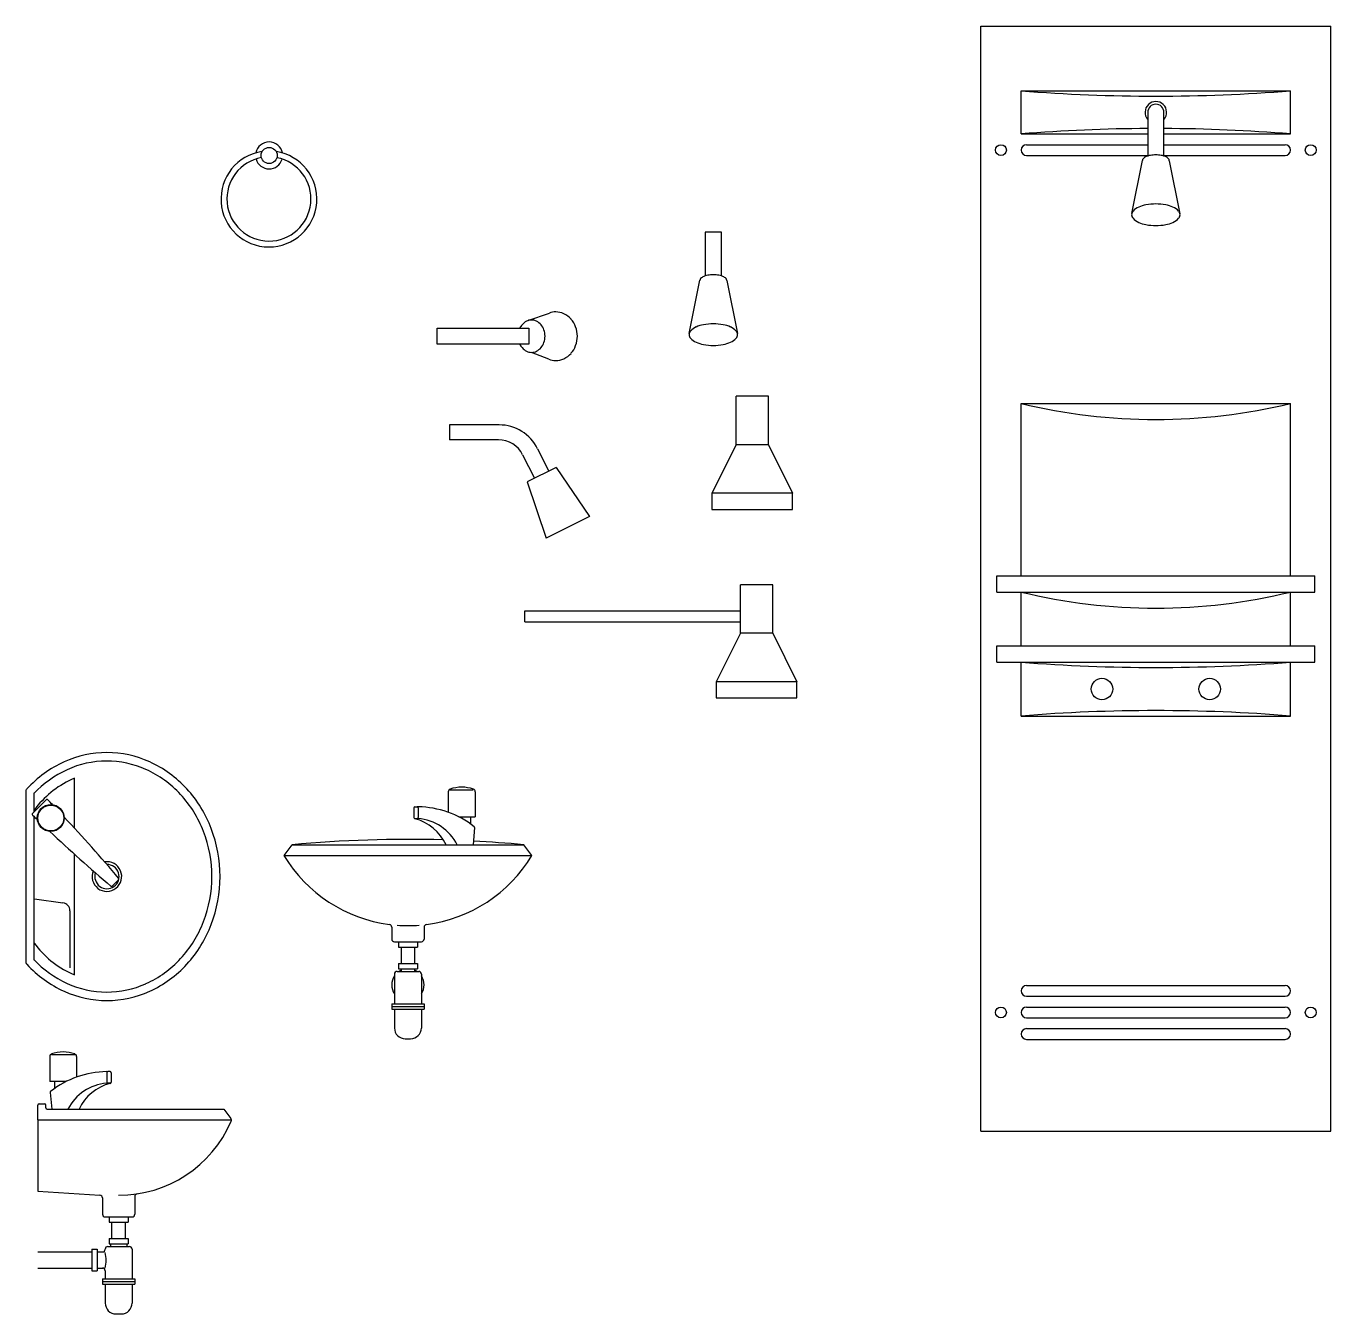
# Model space of a CAD drawing. Extents: x 48.37 to 55.99, y 194.47 to 199.7.
# Drawn here: x 53.565 to 55.987, y 195.147 to 197.537 of the extents above; entities that cross this region are included whole.
import ezdxf

# ---------------------------------------------------------------- set-up
doc = ezdxf.new("R2010")
doc.units = 0
doc.layers.get('0').update_dxf_attribs({"linetype": 'CONTINUOUS'})

msp = doc.modelspace()

# ---------------------------------------------------------------- linework, layer by layer
for p, q in [((55.3372, 195.4866), (55.3372, 197.5366)), ((55.3372, 197.5366), (55.9872, 197.5366)), ((55.9872, 195.4866), (55.9872, 197.5366)), ((55.4122, 197.4166), (55.9122, 197.4166)), ((55.4122, 197.3366), (55.4122, 197.4166)), ((55.9122, 197.3366), (55.9122, 197.4166)), ((55.6472, 197.3766), (55.6472, 197.2955)), ((55.6772, 197.2955), (55.6772, 197.3766)), ((55.4122, 197.3366), (55.6472, 197.3366)), ((55.6772, 197.3366), (55.9122, 197.3366)), ((55.4222, 197.3166), (55.6472, 197.3166)), ((55.6772, 197.3166), (55.9022, 197.3166)), ((55.4222, 197.2966), (55.6472, 197.2966)), ((55.6174, 197.1887), (55.6373, 197.2875)), ((55.6772, 197.2966), (55.9022, 197.2966)), ((55.6871, 197.2868), (55.707, 197.1885)), ((54.8258, 197.1542), (54.8258, 197.0732)), ((54.8558, 197.1542), (54.8258, 197.1542)), ((54.8558, 197.0732), (54.8558, 197.1542)), ((54.796, 196.9663), (54.8159, 197.0651)), ((54.8658, 197.0644), (54.8856, 196.9661)), ((54.4963, 196.9901), (54.5364, 197.0042)), ((54.3283, 196.9763), (54.4983, 196.9763)), ((54.3283, 196.9463), (54.3283, 196.9763)), ((54.4983, 196.9763), (54.4983, 196.9463)), ((54.4983, 196.9463), (54.3283, 196.9463)), ((54.5353, 196.9187), (54.5033, 196.9313)), ((54.883, 196.76), (54.883, 196.85)), ((54.943, 196.85), (54.883, 196.85)), ((54.943, 196.76), (54.943, 196.85)), ((55.4122, 196.8366), (55.9122, 196.8366)), ((55.4122, 196.5166), (55.4122, 196.8366)), ((55.9122, 196.5166), (55.9122, 196.8366)), ((54.4431, 196.7967), (54.3507, 196.7967)), ((54.3507, 196.7967), (54.3507, 196.7689)), ((54.442, 196.7689), (54.3507, 196.7689)), ((54.883, 196.76), (54.838, 196.67)), ((54.943, 196.76), (54.883, 196.76)), ((54.943, 196.76), (54.988, 196.67)), ((54.4867, 196.7413), (54.5085, 196.6976)), ((54.5146, 196.7525), (54.5354, 196.711)), ((54.5488, 196.7177), (54.4951, 196.6909)), ((54.5488, 196.7177), (54.6107, 196.6267)), ((54.4951, 196.6909), (54.5307, 196.5867)), ((54.838, 196.67), (54.838, 196.64)), ((54.988, 196.67), (54.838, 196.67)), ((54.988, 196.64), (54.988, 196.67)), ((54.838, 196.64), (54.988, 196.64)), ((54.6107, 196.6267), (54.5307, 196.5867)), ((55.3672, 196.5166), (55.9572, 196.5166)), ((55.3672, 196.4866), (55.3672, 196.5166)), ((55.9572, 196.4866), (55.9572, 196.5166)), ((54.891, 196.4102), (54.891, 196.5002)), ((54.951, 196.5002), (54.891, 196.5002)), ((54.951, 196.4102), (54.951, 196.5002)), ((55.3672, 196.4866), (55.9572, 196.4866)), ((55.4122, 196.3866), (55.4122, 196.4866)), ((55.9122, 196.3866), (55.9122, 196.4866)), ((54.491, 196.4315), (54.491, 196.4515)), ((54.491, 196.4515), (54.891, 196.4515)), ((54.491, 196.4315), (54.891, 196.4315)), ((54.891, 196.4102), (54.846, 196.3202)), ((54.951, 196.4102), (54.891, 196.4102)), ((54.951, 196.4102), (54.996, 196.3202)), ((55.3672, 196.3866), (55.9572, 196.3866)), ((55.3672, 196.3566), (55.3672, 196.3866)), ((55.9572, 196.3566), (55.9572, 196.3866)), ((55.3672, 196.3566), (55.9572, 196.3566)), ((55.4122, 196.2566), (55.4122, 196.3566)), ((55.9122, 196.2566), (55.9122, 196.3566)), ((54.846, 196.3202), (54.846, 196.2902)), ((54.996, 196.3202), (54.846, 196.3202)), ((54.996, 196.2902), (54.996, 196.3202)), ((54.846, 196.2902), (54.996, 196.2902)), ((55.4122, 196.2566), (55.9122, 196.2566)), ((53.655, 196.0484), (53.655, 196.1412)), ((53.565, 195.7977), (53.565, 196.1197)), ((53.5768, 196.0758), (53.6023, 196.1012)), ((53.58, 196.079), (53.58, 196.1138)), ((53.5896, 196.0885), (53.6023, 196.1012)), ((54.3487, 196.116), (54.3487, 196.0778)), ((54.3514, 196.1194), (54.395, 196.1194)), ((54.3987, 196.116), (54.3987, 196.0694)), ((53.5896, 196.0885), (53.5768, 196.0758)), ((54.2847, 196.086), (54.2847, 196.0685)), ((54.2867, 196.088), (54.2909, 196.088)), ((54.2929, 196.088), (54.2909, 196.088)), ((54.2929, 196.086), (54.2929, 196.0685)), ((53.58, 195.8036), (53.58, 196.0699)), ((54.2847, 196.0681), (54.2847, 196.0685)), ((54.2867, 196.0665), (54.2909, 196.0665)), ((54.3683, 196.0694), (54.3987, 196.0694)), ((54.3899, 196.0693), (54.3899, 196.0564)), ((54.3977, 196.0495), (54.3949, 196.0176)), ((54.0438, 195.9977), (54.0588, 196.0177)), ((54.0588, 196.0177), (54.4888, 196.0177)), ((54.5038, 195.9977), (54.4888, 196.0177)), ((53.655, 195.7762), (53.655, 196)), ((54.0438, 195.9977), (54.5038, 195.9977)), ((53.7252, 195.9413), (53.7367, 195.9529)), ((53.731, 195.9471), (53.7252, 195.9413)), ((53.731, 195.9471), (53.7367, 195.9529)), ((53.5807, 195.9176), (53.6334, 195.9101)), ((53.6463, 195.8952), (53.6463, 195.7895)), ((54.2438, 195.8649), (54.2438, 195.8427)), ((54.3038, 195.8649), (54.3038, 195.8427)), ((54.2488, 195.8377), (54.2988, 195.8377)), ((54.2563, 195.8377), (54.2563, 195.8277)), ((54.2563, 195.8377), (54.2913, 195.8377)), ((54.2913, 195.8377), (54.2913, 195.8277)), ((54.2563, 195.8277), (54.2913, 195.8277)), ((54.2613, 195.8277), (54.2613, 195.7977)), ((54.2613, 195.8277), (54.2613, 195.7977)), ((54.2863, 195.8277), (54.2863, 195.7977)), ((54.2563, 195.7977), (54.2563, 195.7877)), ((54.2563, 195.7977), (54.2913, 195.7977)), ((54.2563, 195.7877), (54.2913, 195.7877)), ((54.2613, 195.7877), (54.2613, 195.7827)), ((54.2613, 195.7877), (54.2613, 195.7827)), ((54.2863, 195.7877), (54.2863, 195.7827)), ((54.2913, 195.7977), (54.2913, 195.7877)), ((54.2488, 195.7777), (54.2488, 195.7227)), ((54.2538, 195.7827), (54.2938, 195.7827)), ((54.2988, 195.7777), (54.2988, 195.7227)), ((55.4222, 195.7566), (55.9022, 195.7566)), ((55.4222, 195.7366), (55.9022, 195.7366)), ((54.2438, 195.7227), (54.2438, 195.7127)), ((54.2438, 195.7227), (54.3038, 195.7227)), ((54.2438, 195.7177), (54.3038, 195.7177)), ((54.2438, 195.7127), (54.3038, 195.7127)), ((54.2488, 195.7127), (54.2488, 195.6777)), ((54.2988, 195.7127), (54.2988, 195.6777)), ((54.3038, 195.7227), (54.3038, 195.7127)), ((55.4222, 195.7166), (55.9022, 195.7166)), ((55.4222, 195.6966), (55.9022, 195.6966)), ((55.4222, 195.6766), (55.9022, 195.6766)), ((54.2688, 195.6577), (54.2788, 195.6577)), ((55.4222, 195.6566), (55.9022, 195.6566)), ((53.6088, 195.6248), (53.6088, 195.5782)), ((53.6561, 195.6282), (53.6124, 195.6282)), ((53.6588, 195.6248), (53.6588, 195.5866)), ((53.7146, 195.5968), (53.7166, 195.5968)), ((53.7146, 195.5948), (53.7146, 195.5773)), ((53.7208, 195.5968), (53.7166, 195.5968)), ((53.7228, 195.5948), (53.7228, 195.5773)), ((53.6392, 195.5782), (53.6088, 195.5782)), ((53.6176, 195.5781), (53.6176, 195.5652)), ((53.7208, 195.5753), (53.7166, 195.5753)), ((53.7228, 195.5769), (53.7228, 195.5773)), ((53.6098, 195.5583), (53.6125, 195.5273)), ((53.5868, 195.5073), (53.5868, 195.5348)), ((53.5893, 195.5373), (53.5993, 195.5373)), ((53.6018, 195.5298), (53.6018, 195.5348)), ((53.6043, 195.5273), (53.9318, 195.5273)), ((53.9318, 195.5273), (53.9451, 195.5096)), ((53.5868, 195.5073), (53.5868, 195.3747)), ((53.5868, 195.5073), (53.946, 195.5073)), ((55.3372, 195.4866), (55.9872, 195.4866)), ((53.5868, 195.3747), (53.7021, 195.3676)), ((53.7068, 195.3626), (53.7068, 195.3323)), ((53.7668, 195.365), (53.7668, 195.3323)), ((53.7118, 195.3273), (53.7618, 195.3273)), ((53.7193, 195.3273), (53.7193, 195.3173)), ((53.7193, 195.3273), (53.7368, 195.3273)), ((53.7368, 195.3273), (53.7543, 195.3273)), ((53.7543, 195.3273), (53.7543, 195.3173)), ((53.7193, 195.3173), (53.7368, 195.3173)), ((53.7243, 195.2873), (53.7243, 195.3173)), ((53.7368, 195.3173), (53.7543, 195.3173)), ((53.7493, 195.2873), (53.7493, 195.3173)), ((53.7193, 195.2873), (53.7193, 195.2773)), ((53.7193, 195.2873), (53.7368, 195.2873)), ((53.7193, 195.2773), (53.7368, 195.2773)), ((53.7218, 195.2773), (53.7218, 195.2723)), ((53.7368, 195.2873), (53.7543, 195.2873)), ((53.7368, 195.2773), (53.7543, 195.2773)), ((53.7518, 195.2773), (53.7518, 195.2723)), ((53.7543, 195.2873), (53.7543, 195.2773)), ((53.5868, 195.2623), (53.6868, 195.2623)), ((53.6868, 195.2673), (53.6968, 195.2673)), ((53.6868, 195.2673), (53.6868, 195.2273)), ((53.6968, 195.2673), (53.6968, 195.2273)), ((53.6968, 195.2623), (53.7068, 195.2623)), ((53.7118, 195.2673), (53.7118, 195.2673)), ((53.7118, 195.2673), (53.7118, 195.2673)), ((53.7168, 195.2723), (53.7568, 195.2723)), ((53.7618, 195.2673), (53.7618, 195.2123)), ((53.5868, 195.2323), (53.6868, 195.2323)), ((53.6868, 195.2273), (53.6968, 195.2273)), ((53.6968, 195.2323), (53.7068, 195.2323)), ((53.7068, 195.2323), (53.7083, 195.2323)), ((53.7118, 195.2273), (53.7118, 195.2123)), ((53.7068, 195.2123), (53.7068, 195.2023)), ((53.7068, 195.2123), (53.7668, 195.2123)), ((53.7068, 195.2073), (53.7668, 195.2073)), ((53.7668, 195.2123), (53.7668, 195.2023)), ((53.7068, 195.2023), (53.7668, 195.2023)), ((53.7118, 195.2023), (53.7118, 195.1673)), ((53.7618, 195.2023), (53.7618, 195.1673)), ((53.7318, 195.1473), (53.7418, 195.1473))]:
    msp.add_line(p, q)
for centre, radius in [((54.0162, 197.2966), 0.015), ((55.3747, 197.3066), 0.01), ((55.9497, 197.3066), 0.01), ((55.5622, 196.3066), 0.02), ((55.7622, 196.3066), 0.02), ((53.6108, 196.0673), 0.025), ((53.6108, 196.0673), 0.024), ((55.3747, 195.7066), 0.01), ((55.9497, 195.7066), 0.01)]:
    msp.add_circle(centre, radius)
for centre, radius, start, end in [((55.6622, 200.5366), 3.13, 265.4188, 274.5812), ((55.6622, 197.3766), 0.02, 318.5904, 221.4096), ((55.6622, 197.3766), 0.015, 0, 180), ((55.6622, 194.2166), 3.13, 90.2746, 94.5812), ((55.6622, 194.2166), 3.13, 85.4188, 89.7254), ((54.0162, 197.2966), 0.025, 10.6005, 168.8727), ((55.4222, 197.3066), 0.01, 90, 270), ((55.9022, 197.3066), 0.01, 270, 90), ((54.0158, 197.2158), 0.089, 98.2442, 81.2291), ((54.0158, 197.2158), 0.078, 100.2831, 79.1901), ((54.0162, 197.2966), 0.025, 195.1649, 344.3083), ((55.6421, 197.2871), 0.00487, 135.4189, 180), ((55.6516, 197.2778), 0.0182, 112.7978, 135.4189), ((55.658, 197.2626), 0.0347, 108.1013, 112.7978), ((55.658, 197.2626), 0.0347, 99.8762, 108.1013), ((55.6622, 197.2383), 0.0593, 90, 99.8762), ((55.6622, 197.2383), 0.0593, 80.1238, 90), ((55.6664, 197.2626), 0.0347, 71.8987, 80.1238), ((55.6664, 197.2626), 0.0347, 67.2022, 71.8987), ((55.6728, 197.2778), 0.0182, 44.5811, 67.2022), ((55.6823, 197.2871), 0.00487, 0, 44.5811), ((55.6823, 197.2871), 0.00487, 355.5922, 0), ((55.6269, 197.1866), 0.00968, 137.0164, 180), ((55.6436, 197.171), 0.0325, 113.9625, 137.0164), ((55.6548, 197.1458), 0.0601, 100.4311, 113.9625), ((55.6622, 197.1056), 0.101, 90, 100.4311), ((55.6622, 197.1056), 0.101, 79.5689, 90), ((55.6696, 197.1458), 0.0601, 66.0375, 79.5689), ((55.6808, 197.171), 0.0325, 42.9836, 66.0375), ((55.6975, 197.1866), 0.00968, 0, 42.9836), ((55.6269, 197.1866), 0.00968, 180, 222.9836), ((55.6436, 197.2022), 0.0325, 222.9836, 246.0375), ((55.6548, 197.2274), 0.0601, 246.0375, 259.5689), ((55.6622, 197.2676), 0.101, 259.5689, 270), ((55.6622, 197.2676), 0.101, 270, 280.4311), ((55.6696, 197.2274), 0.0601, 280.4311, 293.9625), ((55.6808, 197.2022), 0.0325, 293.9625, 317.0164), ((55.6975, 197.1866), 0.00968, 317.0164, 0), ((54.8207, 197.0648), 0.00487, 135.4189, 180), ((54.8302, 197.0554), 0.0182, 112.7978, 135.4189), ((54.8366, 197.0402), 0.0347, 108.1013, 112.7978), ((54.8366, 197.0402), 0.0347, 99.8762, 108.1013), ((54.8408, 197.016), 0.0593, 90, 99.8762), ((54.8408, 197.016), 0.0593, 80.1238, 90), ((54.845, 197.0402), 0.0347, 71.8987, 80.1238), ((54.845, 197.0402), 0.0347, 67.2022, 71.8987), ((54.8514, 197.0554), 0.0182, 44.5811, 67.2022), ((54.8609, 197.0648), 0.00487, 0, 44.5811), ((54.8609, 197.0648), 0.00487, 355.5922, 0), ((54.5483, 196.9706), 0.0357, 90, 109.4494), ((54.5483, 196.9706), 0.0357, 65.0149, 90), ((54.5462, 196.9661), 0.0407, 41.6335, 65.0149), ((54.5089, 196.9631), 0.0303, 140.1944, 154.2242), ((54.5055, 196.9659), 0.0258, 116.43, 140.1944), ((54.5033, 196.9703), 0.021, 90, 116.43), ((54.5033, 196.9703), 0.021, 63.57, 90), ((54.5011, 196.9659), 0.0258, 39.8056, 63.57), ((54.4977, 196.9631), 0.0303, 19.0435, 39.8056), ((54.4924, 196.9613), 0.0359, 0, 19.0435), ((54.5429, 196.9631), 0.045, 20.2132, 41.6335), ((54.5378, 196.9613), 0.0505, 0, 20.2132), ((54.8222, 196.9487), 0.0325, 113.9625, 137.0164), ((54.8334, 196.9234), 0.0601, 100.4311, 113.9625), ((54.8408, 196.8832), 0.101, 90, 100.4311), ((54.8408, 196.8832), 0.101, 79.5689, 90), ((54.8482, 196.9234), 0.0601, 66.0375, 79.5689), ((54.8594, 196.9487), 0.0325, 42.9836, 66.0375), ((54.4977, 196.9594), 0.0303, 320.1944, 340.9565), ((54.4924, 196.9613), 0.0359, 340.9565, 0), ((54.5378, 196.9613), 0.0505, 339.7868, 0), ((54.8055, 196.9642), 0.00968, 137.0164, 180), ((54.8055, 196.9642), 0.00968, 180, 222.9836), ((54.8222, 196.9798), 0.0325, 222.9836, 246.0375), ((54.8334, 197.005), 0.0601, 246.0375, 259.5689), ((54.8482, 197.005), 0.0601, 280.4311, 293.9625), ((54.8594, 196.9798), 0.0325, 293.9625, 317.0164), ((54.8761, 196.9642), 0.00968, 0, 42.9836), ((54.8761, 196.9642), 0.00968, 317.0164, 0), ((54.5089, 196.9594), 0.0303, 205.7758, 219.8056), ((54.5055, 196.9566), 0.0258, 219.8056, 243.57), ((54.5033, 196.9522), 0.021, 243.57, 270), ((54.5033, 196.9522), 0.021, 270, 296.43), ((54.5011, 196.9566), 0.0258, 296.43, 320.1944), ((54.5462, 196.9564), 0.0407, 294.9851, 318.3665), ((54.5429, 196.9594), 0.045, 318.3665, 339.7868), ((54.8408, 197.0452), 0.101, 259.5689, 270), ((54.8408, 197.0452), 0.101, 270, 280.4311), ((54.5483, 196.9519), 0.0357, 248.5898, 270), ((54.5483, 196.9519), 0.0357, 270, 294.9851), ((55.6622, 197.8633), 1.0567, 256.3145, 283.6855), ((54.4431, 196.7167), 0.08, 26.5651, 90), ((54.442, 196.7189), 0.05, 26.5651, 90), ((55.6622, 197.5133), 1.0567, 256.3145, 283.6855), ((55.6622, 199.4766), 3.13, 265.4188, 274.5812), ((55.6622, 193.1366), 3.13, 85.4188, 94.5812), ((53.715, 195.9965), 0.1922, 90, 114.402), ((53.7149, 195.9958), 0.1772, 90.2052, 114.6072), ((53.7149, 195.9958), 0.1772, 65.8032, 90.2052), ((53.715, 195.9965), 0.1922, 65.598, 90), ((53.7233, 195.9782), 0.2123, 114.402, 137.6026), ((53.7233, 195.9775), 0.1973, 114.6072, 136.7778), ((53.7066, 195.9774), 0.1973, 42.6026, 65.8032), ((53.7067, 195.9782), 0.2123, 42.3974, 65.598), ((53.7233, 195.9775), 0.1773, 114.6072, 143.8785), ((53.7149, 195.9958), 0.1572, 112.3826, 114.6072), ((54.3737, 196.0618), 0.0628, 69.7543, 110.2457), ((53.7363, 195.9664), 0.2298, 137.6026, 138.1629), ((53.6037, 196.0998), 0.002, 44.1103, 135), ((51.559, 194.1177), 2.8497, 43.8562, 44.1103), ((53.6937, 195.9656), 0.2148, 20.9216, 42.6026), ((53.6938, 195.9664), 0.2298, 20.7164, 42.3974), ((54.3537, 196.116), 0.005, 110.2457, 180), ((54.3937, 196.116), 0.005, 0, 69.7543), ((53.5783, 196.0744), 0.002, 135, 225.8897), ((54.2867, 196.086), 0.002, 90, 180), ((54.2909, 196.086), 0.002, 0, 90), ((54.2903, 195.9152), 0.1729, 51.9113, 89.1447), ((55.5604, 198.119), 2.8497, 225.8897, 226.1438), ((51.559, 194.1177), 2.8497, 40.161, 43.2195), ((54.2867, 196.0685), 0.002, 180, 270), ((54.2867, 196.0681), 0.002, 180, 255.8214), ((54.2646, 195.9807), 0.0881, 24.7908, 75.8214), ((54.2909, 196.0685), 0.002, 270, 360), ((54.2849, 195.9763), 0.0905, 27.1582, 84.9727), ((54.3957, 196.0496), 0.002, 355.0955, 51.9113), ((55.5604, 198.119), 2.8497, 226.7805, 229.839), ((53.6735, 195.9579), 0.2365, 0.2052, 20.9216), ((53.6735, 195.9587), 0.2515, 0, 20.7164), ((54.2738, 193.7114), 2.3163, 88.3685, 95.326), ((54.2738, 193.7114), 2.3163, 84.674, 86.9874), ((53.715, 195.9587), 0.0275, 157.2377, 98.6111), ((53.715, 195.9587), 0.0225, 161.4832, 90.139), ((54.2738, 196.1362), 0.2685, 211.0482, 262.6466), ((54.2738, 196.1362), 0.2685, 277.3534, 328.9518), ((53.7353, 195.9543), 0.002, 315, 40.161), ((53.6735, 195.9596), 0.2365, 339.0784, 359.7948), ((53.6735, 195.9587), 0.2515, 339.2836, 0), ((53.7238, 195.9427), 0.002, 229.839, 315), ((53.6313, 195.8952), 0.015, 0, 81.85), ((53.6937, 195.9518), 0.2148, 317.3974, 339.0784), ((53.6938, 195.9511), 0.2298, 317.6026, 339.2836), ((54.2388, 195.8649), 0.005, 0, 82.6466), ((54.2738, 196.1362), 0.2685, 265.7592, 274.4599), ((54.3088, 195.8649), 0.005, 97.3534, 180), ((53.7233, 195.9399), 0.1773, 216.1215, 245.3928), ((54.2488, 195.8427), 0.005, 180, 270), ((54.2988, 195.8427), 0.005, 270, 0), ((53.7363, 195.9511), 0.2298, 221.8371, 222.3974), ((53.7233, 195.9392), 0.2123, 222.3974, 245.598), ((53.7233, 195.9399), 0.1973, 223.2222, 245.3928), ((53.7066, 195.94), 0.1973, 294.1968, 317.3974), ((53.7067, 195.9392), 0.2123, 294.402, 317.6026), ((54.2738, 195.7577), 0.03, 114.6243, 123.5573), ((54.2738, 195.7577), 0.03, 56.4427, 65.3757), ((53.7149, 195.9216), 0.1772, 245.3928, 269.7948), ((53.7149, 195.9216), 0.1572, 245.3928, 247.6174), ((53.7149, 195.9216), 0.1772, 269.7948, 294.1968), ((54.2738, 195.7577), 0.03, 146.4427, 213.5573), ((54.2538, 195.7777), 0.005, 90, 180), ((54.2938, 195.7777), 0.005, 0, 90), ((54.2738, 195.7577), 0.03, 326.4427, 33.5573), ((53.715, 195.9209), 0.1922, 245.598, 270), ((53.715, 195.9209), 0.1922, 270, 294.402), ((55.4222, 195.7466), 0.01, 90, 270), ((55.9022, 195.7466), 0.01, 270, 90), ((55.4222, 195.7066), 0.01, 90, 270), ((55.9022, 195.7066), 0.01, 270, 90), ((54.2688, 195.6777), 0.02, 180, 270), ((54.2788, 195.6777), 0.02, 270, 0), ((55.4222, 195.6666), 0.01, 90, 270), ((55.9022, 195.6666), 0.01, 270, 90), ((53.6138, 195.6248), 0.005, 110.2457, 180), ((53.6338, 195.5706), 0.0628, 69.7543, 110.2457), ((53.6538, 195.6248), 0.005, 0, 69.7543), ((53.7172, 195.424), 0.1729, 90.8553, 128.0887), ((53.7166, 195.5948), 0.002, 90, 180), ((53.7208, 195.5948), 0.002, 0, 90), ((53.7226, 195.4851), 0.0905, 95.0273, 152.2151), ((53.7429, 195.4895), 0.0881, 104.1786, 154.5784), ((53.7166, 195.5773), 0.002, 180, 270), ((53.7208, 195.5773), 0.002, 270, 0), ((53.7208, 195.5769), 0.002, 284.1786, 0), ((53.6118, 195.5584), 0.002, 128.0887, 184.9045), ((53.5893, 195.5348), 0.0025, 90, 180), ((53.5993, 195.5348), 0.0025, 0, 90), ((53.6043, 195.5298), 0.0025, 180, 270), ((53.7364, 195.5954), 0.2281, 270.0987, 336.5489), ((53.9411, 195.5066), 0.005, 336.5489, 36.8699), ((53.7018, 195.3626), 0.005, 360, 86.5), ((53.7718, 195.365), 0.005, 98.7337, 180), ((53.7118, 195.3323), 0.005, 180, 270), ((53.7618, 195.3323), 0.005, 270, 0), ((53.7068, 195.2673), 0.005, 270, 0), ((53.6624, 195.2465), 0.0514, 343.9306, 16.3772), ((53.7168, 195.2673), 0.005, 90, 180), ((53.7568, 195.2673), 0.005, 0, 90), ((53.7068, 195.2273), 0.005, 0, 90), ((53.7318, 195.1673), 0.02, 180, 270), ((53.7418, 195.1673), 0.02, 270, 0)]:
    msp.add_arc(centre, radius, start, end)

doc.saveas('drawing.dxf')
